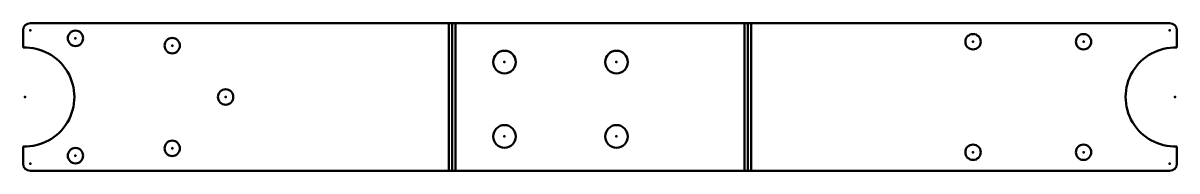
# Model space of a CAD drawing. Header units: millimetres. Extents: x -99 to 58, y -20 to 0.
import ezdxf

# ---------------------------------------------------------------- set-up
doc = ezdxf.new("R2010")
doc.units = ezdxf.units.MM
for name, color, linetype, lineweight in [('IV_ARC_CENTERS', 7, 'Continuous', 50), ('IV_BEND_DOWN', 7, 'Continuous', 50), ('IV_INTERIOR_PROFILES', 7, 'Continuous', 50), ('IV_OUTER_PROFILE', 7, 'Continuous', 50), ('IV_TANGENT', 7, 'Continuous', 50)]:
    doc.layers.add(name, color=color, linetype=linetype, lineweight=lineweight)

msp = doc.modelspace()

# ---------------------------------------------------------------- linework, layer by layer
at = {"layer": 'IV_ARC_CENTERS'}
for p in [(-98.47, -1), (57.19, -1), (-92.31, -2.07), (-79.09, -3.07), (30.33, -2.54), (45.43, -2.54), (-33.69, -5.31), (-18.39, -5.31), (-99.21, -10.07), (-71.79, -10.07), (57.93, -10.07), (-33.69, -15.45), (-18.39, -15.45), (-79.09, -17.07), (-92.31, -18.07), (30.33, -17.6), (45.43, -17.6), (-98.47, -19.14), (57.19, -19.14)]:
    msp.add_point(p, dxfattribs=at)
at = {"layer": 'IV_BEND_DOWN'}
for p, q in [((-40.83, 0), (-40.83, -20.14)), ((-0.45, -20.14), (-0.45, 0))]:
    msp.add_line(p, q, dxfattribs=at)
at = {"layer": 'IV_INTERIOR_PROFILES'}
for centre, radius in [((-92.31, -2.07), 1.05), ((30.33, -2.54), 1.05), ((45.43, -2.54), 1.05), ((-79.09, -3.07), 1.05), ((-33.69, -5.31), 1.55), ((-18.39, -5.31), 1.55), ((-71.79, -10.07), 1.05), ((-33.69, -15.45), 1.55), ((-18.39, -15.45), 1.55), ((-92.31, -18.07), 1.05), ((-79.09, -17.07), 1.05), ((30.33, -17.6), 1.05), ((45.43, -17.6), 1.05)]:
    msp.add_circle(centre, radius, dxfattribs=at)
at = {"layer": 'IV_OUTER_PROFILE'}
for p, q in [((-99.47, -3.33), (-99.47, -1)), ((-98.47, 0), (57.19, 0)), ((58.19, -1), (58.19, -3.33)), ((-99.47, -19.14), (-99.47, -16.81)), ((58.19, -16.81), (58.19, -19.14)), ((57.19, -20.14), (-98.47, -20.14))]:
    msp.add_line(p, q, dxfattribs=at)
for centre, radius, start, end in [((-98.47, -1), 1, 90, 180), ((57.19, -1), 1, 0, 90), ((-99.21, -10.07), 6.75, 267.7925, 92.2075), ((57.93, -10.07), 6.75, 87.7925, 272.2075), ((-98.47, -19.14), 1, 180, 270), ((57.19, -19.14), 1, 270, 0)]:
    msp.add_arc(centre, radius, start, end, dxfattribs=at)
at = {"layer": 'IV_TANGENT'}
for p, q in [((-41.28, -20.14), (-41.28, 0)), ((-40.38, 0), (-40.38, -20.14)), ((-0.9, -20.14), (-0.9, 0)), ((0, 0), (0, -20.14))]:
    msp.add_line(p, q, dxfattribs=at)

doc.saveas('drawing.dxf')
